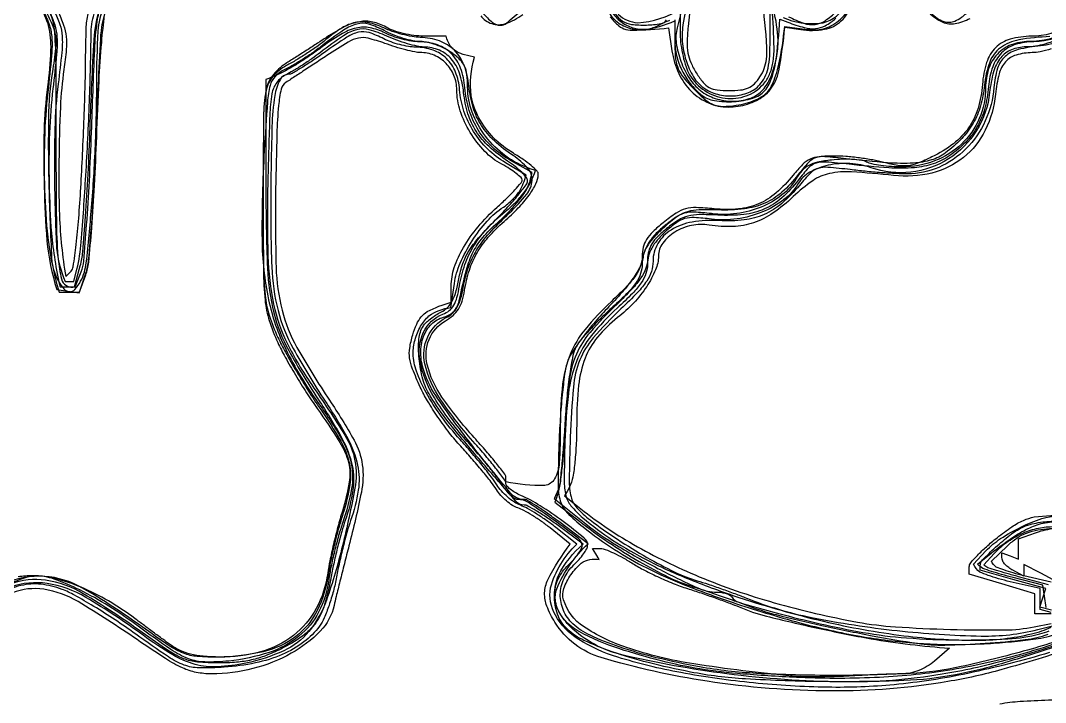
# Model space of a CAD drawing. Extents: x 0 to 564, y 0 to 802.
# Drawn here: x 282 to 470, y 304.7 to 429.9 of the extents above; entities that cross this region are included whole.
import ezdxf

# ---------------------------------------------------------------- set-up
doc = ezdxf.new("R2010")
doc.units = 0

msp = doc.modelspace()

# ---------------------------------------------------------------- linework, layer by layer
at = {"color": 7}
for points in [[(380.914429, 438.680603), (380.914429, 438.680603, 0.008729), (384.395305, 442.521673, 0.012536), (387.331116, 446.051979, 0.008371), (389.63527, 449.071009, 0.160138), (390, 452), (388.187469, 452), (388.187469, 452, 0.120521), (387.072015, 451.727165, 0.008854), (384.281994, 450.212093, 0.011926), (380.992956, 448.244859, 0.008745), (377.437469, 445.913513, 0.003566), (370.546695, 441.14854, 0.023465), (367.230492, 438.579845, 0.049128), (365.518217, 436.80211, 0.16869), (365, 435.309814, 0.11534), (365.443136, 433.414366, 0.053458), (366.80748, 431.267624, 0.053767), (368.522116, 429.535724, 0.172423), (370.029449, 429, 0.174548), (371.106562, 429.387831, 0.008919), (373.96917, 431.843674, 0.013344), (377.302714, 434.971613, 0.009205)], [(456.25, 431.807098), (456.25, 431.807098, 0.145832), (457.847509, 434.290691, 0.220234), (457.465595, 436.791065, 0.084639), (454.557213, 439.88811, 0.01257), (447.573853, 444.903046, 0.008579), (443.429096, 447.621479, 0.011741), (439.601219, 449.915268, 0.008621), (436.354445, 451.685334, 0.121059), (433, 452), (433, 450.517792), (433, 450.517792, 0.179442), (433.69488, 448.643917, 0.002753), (441.391922, 439.791851, 0.003636), (449.047074, 431.211897, 0.123017), (451.303253, 429.700531, 0.09572), (452.330008, 429.540567, 0.091827), (453.358791, 429.770023, 0.059229), (454.574148, 430.46735, 0.017591)], [(423.5, 309.592743), (423.5, 309.592743, -0.015016), (405.49341, 311.832746, -0.042189), (393.162434, 314.825813, -0.065229), (385.272191, 318.663776, -0.175348), (381.597412, 323.592865, -0.161193), (381.651083, 325.643183, -0.062864), (382.954277, 328.200024, -0.063326), (384.825987, 330.319438, -0.182202), (388.118042, 331), (387.5, 332), (386.881958, 333), (388.40625, 333), (388.40625, 333, -0.094443), (389.254189, 332.838395, -0.015911), (390.776657, 332.179443, -0.016912), (392.537099, 331.276067, -0.014312), (394.335236, 330.206604, 0.023059), (396.443094, 329.002363, 0.011979), (399.173325, 327.686913, 0.011886), (402.04738, 326.467506, 0.017716), (404.619965, 325.551514, -0.00488), (407.11105, 324.735956, -0.004106), (409.733879, 323.82476, -0.004143), (412.114655, 322.953376, -0.011434), (413.771912, 322.287567, 0.039957), (418.782962, 320.599071, 0.007522), (428.202179, 318.392715, 0.008521), (437.99523, 316.427889, 0.020689), (452.35968, 314.706146), (449.624084, 312.353058), (449.624084, 312.353058, -0.044273), (448.296389, 311.401451, -0.038665), (446.761692, 310.648548, -0.03961), (445.17519, 310.158451, -0.054607), (443.694244, 309.992889, 0.007305), (442.035512, 309.964965, 0.002234), (439.528938, 309.874916, 0.002235), (436.722838, 309.748987, 0.002443), (434, 309.601257, -0.008038), (431.218304, 309.481538, -0.006531), (428.234375, 309.440136, -0.006607), (425.483289, 309.474253, -0.017031)]]:
    msp.add_lwpolyline(points, format="xyb", close=True, dxfattribs=at)
for points in [[(285.453078, 432.535107, -0.089999), (287.063122, 428.948143, -0.070544), (287.523959, 424.425059, -0.02268), (286.952087, 417.687225, 0.026498), (286.336177, 409.708489, 0.012537), (286.346653, 399.384674, 0.011709), (286.838132, 389.464793, 0.046772), (288.634644, 380.5), (290.700592, 380.19574), (292.76651, 379.891479), (293.975037, 383.19574), (293.975037, 383.19574, 0.063169), (294.503441, 385.510133, 0.004928), (295.064514, 391.837746, 0.006442), (295.5767, 399.622329, 0.004262), (295.97345, 408.574066, -0.003338), (296.406144, 418.762822, -0.009453), (296.889839, 425.862602, -0.009279), (297.423985, 430.907447, -0.108979)], [(390.142853, 430.545532, 0.038521), (391.467338, 429.105192, 0.099058), (392.665619, 428.365894, 0.085231), (394.165505, 428.084775, 0.023652), (400.847534, 428.502289), (401.477875, 424.298981), (401.477875, 424.298981, 0.071994), (402.719821, 420.176124, 0.087361), (405.031067, 416.873524, 0.094708), (408.159907, 414.746473, 0.102406), (411.766357, 414, 0.03717), (413.586774, 414.135516, 0.037798), (415.356594, 414.53904, 0.039544), (416.963138, 415.178435, 0.05222), (418.29541, 416.017731), (418.29541, 416.017731, 0.057526), (419.562393, 417.274707, 0.064819), (420.451038, 418.740589, 0.051368), (421.070294, 420.654808, 0.021487), (422.183807, 428.626648), (425.079102, 428.201691), (425.079102, 428.201691, 0.078644), (429.423829, 428.250518, 0.148325), (432.533012, 429.801449, 0.138864), (434.38554, 432.908646, 0.065509)], [(286.183228, 431.640869, -0.037366), (287.302487, 428.971581, -0.066807), (287.748554, 426.638706, -0.036611), (287.692324, 423.45763, -0.004781), (287.012726, 416.713135, 0.019867), (286.404836, 408.07469, 0.016008), (286.418682, 398.766724, 0.016336), (286.990719, 390.13445, 0.03794), (289.077087, 380), (290.960999, 380), (292.84491, 380), (294.00415, 383.512543), (294.00415, 383.512543, 0.056985), (294.49659, 385.881891, 0.004044), (295.056641, 392.615192, 0.005662), (295.569871, 400.677382, 0.00424), (295.959259, 409.56778, -0.004349), (296.706283, 426.539036, -0.069341), (297.797825, 432.179802, -0.147893)], [(366.392059, 430.75, 0.153636), (368.442112, 429.296927, 0.156984), (370.935375, 429.2962, 0.087164), (374.115916, 430.972377, 0.025557)], [(389.518188, 431.964813, 0.09404), (391.195346, 429.825009, 0.099866), (393.50721, 428.503113, 0.094739), (396.253945, 428.140012, 0.076006), (402, 429.826263), (402, 425.313141), (402, 425.313141, 0.029782), (402.151411, 422.773429, 0.073722), (402.64085, 420.978954, 0.069208), (403.650862, 419.337646, 0.023894), (405.527924, 417.272064, 0.019274), (407.686426, 415.273858, 0.085885), (409.164433, 414.393993, 0.096899), (410.762643, 414.115674, 0.028145), (413.2677, 414.309082, 0.033741), (415.092264, 414.680427, 0.037855), (416.778942, 415.284504, 0.041486), (418.182657, 416.055942, 0.076322), (419.145111, 416.930847), (419.145111, 416.930847, 0.066038), (419.83219, 418.054612, 0.023127), (420.519371, 419.82299, 0.022495), (421.104129, 421.861088, 0.024441), (422.158569, 428.788422), (425.844757, 428.294006), (425.844757, 428.294006, 0.033653), (427.726683, 428.169524, 0.060118), (429.263905, 428.356945, 0.064564), (430.637415, 428.890253, 0.045487), (432.015472, 429.813385, 0.053721), (433.331707, 431.137728, 0.094109)], [(448.606459, 431.31536, 0.085632), (451.132484, 429.57851, 0.154461), (453.384413, 429.295551, 0.076357), (456.135681, 430.25, 0.125861)], [(477.404312, 317.809071, -0.019492), (466.657143, 314.354674, -0.014286), (454.5, 311.335205, -0.04069), (445.220872, 310.088664, -0.01287), (431.238373, 309.71854, -0.013213), (416.996317, 310.084635, -0.031604), (406.5, 311.300385, -0.015076), (398.605693, 312.971858, -0.022247), (391.806347, 314.95126, -0.024933), (386.448693, 317.076468, -0.081858), (383.297699, 319.190063, -0.102605), (381.571046, 321.649429, -0.106989), (380.998737, 324.555389, -0.104921), (381.67741, 327.48306, -0.095222), (383.5, 330, 0.023983), (384.456967, 330.989571, 0.027797), (385.265625, 332.020588, 0.02854), (385.841895, 332.955324, 0.124488), (386, 333.580505, 0.224075), (385.366919, 334.922228, 0.011685), (381.518452, 337.944283, 0.0192), (377.325517, 340.837043, 0.037643), (373.75, 342.745453, -0.02794), (372.697092, 343.281453, -0.036757), (371.807808, 343.890133, -0.040148), (371.176777, 344.482678, -0.186257), (371, 344.940765, 0.159273), (370.798127, 345.558423, 0.006324), (369.354168, 347.479977, 0.010615), (367.543944, 349.726287, 0.007251), (365.397156, 352.203613, -0.032419), (359.023925, 360.352672, -0.09367), (356.165707, 366.891106, -0.165508), (356.675116, 371.832486, -0.171023), (360.090179, 375.357635, 0.075987), (361.223144, 376.156535, 0.073642), (362.079914, 377.265205, 0.058274), (362.717943, 378.797757, 0.027258), (363.195251, 380.896942, -0.041506), (364.146206, 384.589612, -0.054939), (365.638985, 387.721523, -0.045969), (367.994579, 390.843274, -0.01969), (371.664032, 394.569885, 0.035066), (374.828372, 397.987492, 0.154645), (375.808746, 400.515301, 0.200882), (375.035596, 402.747938, 0.064753), (372.3284, 405.082458, -0.040865), (368.900673, 407.764614, -0.065015), (366.518604, 410.619869, -0.06799), (365.018683, 413.893178, -0.049568), (364.242859, 417.824341, 0.066197), (363.361584, 421.622439, 0.106676), (361.568741, 424.402695, 0.111884), (358.859283, 426.111454, 0.078142), (355.294769, 426.774292, -0.037313), (353.816778, 426.926277, -0.019465), (352.007042, 427.323353, -0.019247), (350.172212, 427.877698, -0.027799), (348.603546, 428.517883, 0.057108), (345.805742, 429.473002, 0.104409), (343.404736, 429.48938, 0.090151), (340.968812, 428.513449, 0.034672), (338.012909, 426.357391, -0.019677), (336.568841, 425.236283, -0.009772), (334.657074, 423.924828, -0.009682), (332.61984, 422.64089, -0.014013), (330.768311, 421.593109, 0.094698), (328.262954, 419.584627, 0.131774), (327.033539, 417.001156, 0.042811), (326.576143, 412.278742, 0.002746), (326.5, 398.416626, 0.002077), (326.556312, 384.861281, 0.023169), (326.851276, 379.468079, 0.051703), (327.610751, 375.802124, 0.032667), (329.203552, 371.730621, 0.016724), (330.59318, 369.006148, 0.007505), (332.590721, 365.518295, 0.00742), (334.813842, 361.891996, 0.010015), (336.937866, 358.68396, -0.020069), (340.730066, 352.69843, -0.077812), (342.31049, 348.615139, -0.09421), (342.413805, 344.659702, -0.037581), (341.135834, 339.365967, 0.010831), (340.327898, 336.662017, 0.007739), (339.536682, 333.604424, 0.007818), (338.872974, 330.66545, 0.016553), (338.470276, 328.365967, -0.078849), (336.403492, 321.628385, -0.117257), (332.500412, 316.884472, -0.105087), (326.528571, 314.076842, -0.0545), (318.31076, 313.07608, -0.022714), (314.401718, 313.205621, -0.075008), (311.898014, 313.787315, -0.053936), (309.269576, 315.175102, -0.007868), (304.31076, 318.635681, 0.024204), (293.399866, 325.731728, 0.116381), (286.360783, 327.882317, 0.120057), (279.215167, 326.62499, 0.026487)], [(474.328728, 428.929703, -0.134907), (467.381958, 426.977753, 0.066417), (463.526765, 426.440886, 0.127224), (460.840076, 424.887943, 0.122485), (459.179983, 422.179392, 0.059106), (458.41452, 418.156433, -0.055774), (457.608618, 413.76236, -0.078814), (455.88044, 410.185917, -0.077182), (453.098458, 407.267622, -0.051147), (449.152557, 404.831818, -0.019146), (446.516046, 403.677896, -0.065528), (444.703911, 403.227909, -0.069831), (442.898567, 403.276502, -0.023754), (440.328369, 403.834656, 0.021292), (438.317988, 404.281604, 0.01218), (435.860085, 404.657673, 0.012152), (433.365205, 404.91597, 0.01972), (431.235657, 404.999969, 0.023471), (428.49818, 404.871375, 0.085427), (426.82428, 404.418339, 0.089058), (425.434952, 403.442339, 0.02683), (423.712311, 401.506165, -0.046071), (420.557946, 398.223953, -0.07782), (417.327774, 396.208435, -0.078608), (413.659769, 395.288875, -0.047933), (409.184235, 395.320435, 0.017641), (405.919987, 395.541321, 0.074918), (403.981781, 395.312981, 0.080486), (402.266025, 394.531385, 0.022222), (399.868347, 392.773956, 0.023392), (397.973643, 391.099672, 0.059835), (396.822952, 389.67897, 0.076908), (396.209225, 388.258107, 0.063641), (396, 386.620972, -0.081586), (395.708084, 384.843861, -0.06804), (394.855091, 383.128639, -0.043573), (393.222487, 381.128023, -0.01244), (390.35553, 378.323578, 0.033902), (385.544192, 373.195282, 0.074267), (382.794426, 368.581661, 0.070003), (381.421485, 363.192264, 0.027423), (381, 355.513245, -0.013434), (380.815677, 348.654151, -0.118868), (379.955048, 345.773895, -0.236603), (378.134625, 344.583418, -0.06895), (371, 345.261688), (371, 346.110901), (371, 346.110901, 0.165314), (370.81541, 346.653945, 0.004836), (369.299709, 348.586872, 0.009224), (367.429838, 350.838119, 0.006171), (365.211792, 353.347198, -0.031874), (359.288258, 360.785332, -0.092196), (356.585091, 366.759243, -0.159799), (356.934909, 371.361516, -0.16574), (359.942413, 374.781738, 0.050298), (361.330361, 375.775827, 0.071638), (362.312538, 376.928467, 0.065753), (362.984183, 378.387671, 0.035387), (363.43512, 380.31958, -0.037911), (364.331952, 384.076219, -0.052519), (365.727451, 387.242947, -0.050937), (367.788984, 390.119657, -0.032981), (370.698914, 393.005676, 0.021985), (373.297624, 395.472123, 0.03517), (375.261349, 397.816685, 0.042239), (376.533836, 399.927571, 0.107255), (376.964569, 401.654968, 0.204969), (376.730676, 402.251446, 0.023008), (375.638016, 403.262756, 0.024934), (374.15875, 404.389373, 0.017736), (372.398926, 405.506378, -0.067245), (368.768755, 408.349316, -0.06987), (366.077637, 412.02002, -0.07472), (364.634126, 416.050142, -0.09836), (365.273163, 423.115814), (363.20575, 423.656433), (363.20575, 423.656433, -0.05104), (362.375012, 423.967025, -0.045234), (361.587673, 424.449944, -0.047832), (360.956001, 425.022305, -0.093429), (360.062775, 427), (355.935669, 427), (355.935669, 427, -0.033588), (354.15219, 427.119942, -0.024747), (352.205189, 427.481857, -0.025201), (350.390633, 428.010841, -0.049921), (349.031647, 428.640381, 0.079086), (346.622197, 429.590812, 0.097093), (344.208572, 429.649467, 0.074882), (341.489768, 428.7522, 0.029908), (338.092773, 426.770721, -0.002447), (336.495055, 425.717178, -0.001258), (334.484177, 424.412472, -0.001251), (332.407956, 423.08013, -0.00189), (330.592773, 421.931335, 0.091071), (328.187723, 419.725939, 0.120104), (327.011597, 417.004814, 0.039662), (326.573413, 412.128803, 0.002585), (326.5, 397.931335, 0.001995), (326.555476, 384.024505, 0.022652), (326.84819, 378.53516, 0.051434), (327.603542, 374.834483, 0.033551), (329.186096, 370.768768, 0.016681), (330.536403, 368.121238, 0.008342), (332.40995, 364.861717, 0.008272), (334.46335, 361.549111, 0.012085), (336.388977, 358.707794, -0.01456), (340.570322, 352.471856, -0.080116), (342.147949, 348.75761, -0.102855), (342.279881, 345.17216, -0.03168), (341.031952, 339.879303, 0.008855), (340.198899, 336.951148, 0.006915), (339.394844, 333.743866, 0.006999), (338.729074, 330.735642, 0.0169), (338.343628, 328.490356, -0.089389), (336.234146, 322.005994, -0.104608), (332.066486, 317.070827, -0.098406), (326.032381, 314.044507, -0.070838), (318.538116, 313.085632, -0.018351), (315.492562, 313.240716, -0.039082), (313.168205, 313.629421, -0.047857), (311.253556, 314.305548, -0.047252), (309.493622, 315.335632), (309.493622, 315.335632, -0.00204), (308.092216, 316.353246, -0.001048), (306.344112, 317.639172, -0.001042), (304.550162, 318.970414, -0.001573), (302.993622, 320.138153, 0.028999), (298.134271, 323.383273, 0.033344), (293.147724, 325.879669, 0.03649), (288.397975, 327.477635, 0.06298), (284.267365, 328, 0.037471), (281.542047, 327.795473, 0.045301)], [(470.788727, 426.916656, 0.034318), (465.103886, 426.317527, 0.116864), (461.706657, 424.855961, 0.145467), (459.744663, 422.23685, 0.064647), (458.773041, 417.989868, -0.045294), (458.061389, 414.214562, -0.061441), (456.713047, 411.021595, -0.060294), (454.60634, 408.208182, -0.041596), (451.622589, 405.567535, -0.088987), (449.056832, 404.28411, -0.057067), (445.767242, 403.711636, -0.034549), (441.028532, 403.762728, -0.009016), (433.449371, 404.506989, 0.010639), (429.505622, 404.881362, 0.098285), (427.811188, 404.672623, 0.128127), (426.51635, 403.836484, 0.022741), (424.647675, 401.604706, -0.048306), (421.648501, 398.373289, -0.07779), (418.494259, 396.347725, -0.073777), (414.750033, 395.318339, -0.03929), (409.938934, 395.113892, 0.016434), (406.4734, 395.125, 0.062911), (404.345001, 394.79174, 0.072746), (402.526239, 393.965947, 0.026861), (400.237244, 392.313934, 0.029185), (398.599032, 390.826413, 0.04306), (397.36462, 389.328171, 0.049923), (396.547559, 387.844277, 0.072169), (396.164001, 386.399353, -0.092331), (395.652257, 384.742145, -0.032047), (394.344395, 382.598026, -0.025661), (392.337921, 380.029231, -0.013014), (389.569489, 377, 0.016148), (387.075468, 374.23648, 0.017199), (384.819092, 371.373734, 0.017371), (383.049092, 368.777423, 0.066162), (382.230713, 367, 0.042074), (381.787012, 364.970716, 0.007896), (381.348953, 361.190651, 0.008398), (380.98006, 356.744822, 0.007599), (380.74588, 352.138367, 0.006801), (380.582258, 344.700411, 0.07301), (380.994144, 341.720879, 0.123137), (382.224773, 339.611691, 0.032184), (385.159607, 336.968079, 0.023544), (390.943015, 332.823391, 0.026722), (396.857441, 329.426769, 0.023363), (403.737646, 326.344727, 0.012301), (412.538116, 323.133942, 0.015274), (424.918167, 319.376245, 0.022733), (435.969585, 316.920166, 0.02507), (446.303212, 315.641637, 0.026675), (456.5, 315.441406, 0.009274), (460.98632, 315.676036, 0.009858), (465.370308, 316.073936, 0.009513), (469.125004, 316.561966, 0.044095), (471.25, 317.073914)], [(471, 326.800507), (465.996918, 328.000732), (465.996918, 328.000732, -0.011165), (464.046833, 328.514857, -0.015534), (462.327961, 329.06768, -0.011934), (460.944043, 329.598259, -0.158102), (460.071106, 330.693939), (463.013428, 333.512878), (463.013428, 333.512878, -0.0403), (464.745893, 334.923687, -0.05844), (466.488304, 335.844395, -0.050125), (468.589993, 336.424252, -0.021578), (477, 337.24765)], [(472.193634, 326.848511), (469.096832, 328.449921), (466, 330.051361), (466, 328.990509), (466, 327.929626), (464, 329), (464, 329, -0.038476), (463.234695, 329.488722, -0.043646), (462.587498, 330.070793, -0.048568), (462.139077, 330.655752, -0.140149), (462, 332.213989), (463.5, 331.638367), (465, 331.062775), (465, 332.933563), (465, 334.804352), (468.149231, 335.902161), (468.149231, 335.902161, -0.023316), (469.565014, 336.322826, -0.015538), (471.219997, 336.677513, -0.015658)], [(466.951726, 302.237311, -0.000704), (484.5, 303.430389, 0.017068)]]:
    msp.add_lwpolyline(points, format="xyb", dxfattribs=at)
at = {"color": 254}
for points in [[(286.265137, 432.254181, -0.018923), (287.806158, 429.148448, -0.072576), (288.3965, 427.078747, -0.061058), (288.422045, 424.754179, -0.010868), (287.845642, 420.436432, 0.034896), (287.136449, 412.0815, 0.010277), (287.208992, 399.216091, 0.006369), (287.713465, 386.264412, 0.112129), (288.8461, 382.25, 0.048543), (289.950782, 380.618998, 0.210009), (290.972614, 380.107052, 0.229222), (291.977323, 380.532081, 0.057196), (293.020966, 382.039185), (293.020966, 382.039185, 0.096279), (294.067602, 385.42943, 0.006495), (295.027004, 395.553635, 0.0098), (295.736758, 407.006601, 0.010229), (295.983734, 418.315735, -0.013254), (296.251564, 427.919254, -0.094966), (297.366615, 432.402832, -0.12153)], [(390.394836, 431.520172, 0.083994), (392.105996, 429.674636, 0.089332), (394.2948, 428.542412, 0.093793), (396.649314, 428.277246, 0.104504), (398.841125, 428.914978, -0.010658), (399.658834, 429.33044, -0.013126), (400.439156, 429.681278, -0.011555), (401.104108, 429.941615, -0.087739)], [(479.99234, 318.443726, -0.022164), (466.014116, 313.745728, -0.028908), (452.854233, 310.773712, -0.029113), (439.515103, 309.353042, -0.023004), (425, 309.325531, -0.008714), (414.479053, 309.973697, -0.01982), (406.573139, 310.915695, -0.022931), (399.507117, 312.378106, -0.016442), (391.760803, 314.629242, -0.044333), (384.450272, 317.75727, -0.144231), (380.74057, 321.422745, -0.207447), (380.335948, 325.632747, -0.102168), (386.090393, 333.866974), (380.704315, 337.933472), (380.704315, 337.933472, 0.007775), (378.572805, 339.491365, 0.011015), (376.625275, 340.805462, 0.007323), (374.96905, 341.836702, 0.136401), (374.381592, 342, -0.222911), (371.85997, 343.182976, -0.007836), (364.92627, 351.795528, -0.013414), (358.554791, 360.437095, -0.072559), (355.954529, 365.637756, -0.075928), (355.409793, 368.865133, -0.092614), (355.924328, 371.879673, -0.106973), (357.392782, 374.186411, -0.137064), (359.570038, 375.428223, 0.070417), (360.644155, 375.865358, 0.079685), (361.504459, 376.569828, 0.075544), (362.134147, 377.541877, 0.055504), (362.530243, 378.765228, -0.014629), (363.788013, 384.101468, -0.049842), (365.045429, 387.438675, -0.062959), (366.768375, 390.036083, -0.034404), (369.461456, 392.757172, 0.019066), (371.249294, 394.456125, 0.017262), (372.965099, 396.341908, 0.017578), (374.383201, 398.137148, 0.051518), (376.476471, 402.341187), (375.488251, 402.674561), (375.488251, 402.674561, -0.076728), (370.997861, 405.003831, -0.071605), (367.29678, 408.626087, -0.073604), (364.848609, 413.041591, -0.089844), (364.003723, 417.681915, 0.027665), (363.875662, 419.958055, 0.081173), (363.452873, 421.465099, 0.090043), (362.601416, 422.670204, 0.039348), (361.095642, 423.931915, 0.039488), (359.774111, 424.723789, 0.029124), (358.204163, 425.392502, 0.029697), (356.635738, 425.85212, 0.056482), (355.330811, 426, -0.05155), (353.968844, 426.140793, -0.02242), (352.2043, 426.592957, -0.021903), (350.355831, 427.245753, -0.02719), (348.704163, 428.018585, 0.051163), (345.868939, 429.18324, 0.135734), (343.697777, 429.221695, 0.087806), (341.258389, 428.110985, 0.01397), (337, 425.003693, -0.013594), (335.440781, 423.864149, -0.009858), (333.646877, 422.677979, -0.009971), (331.897747, 421.618607, -0.021375), (330.5, 420.887573, 0.088368), (328.71004, 419.622055, 0.133242), (327.775951, 417.968391, 0.044753), (327.284628, 414.920179, 0.002922), (326.707611, 405.989197, 0.01665), (326.293978, 389.693872, 0.050134), (327.492298, 378.6521, 0.063286), (330.656463, 369.553786, 0.040495), (336.437195, 359.954559, -0.021883), (340.824835, 353.246281, -0.081853), (342.650349, 348.569206, -0.097134), (342.719667, 343.986258, -0.038226), (341.120453, 337.850128, 0.01412), (340.348616, 335.382359, 0.008989), (339.583965, 332.471828, 0.009028), (338.936267, 329.587323, 0.016537), (338.529205, 327.212433, -0.08465), (336.680194, 321.351011, -0.104349), (333.073162, 316.91251, -0.091837), (327.581596, 313.931875, -0.052541), (320.179993, 312.361023, -0.031561), (315.822629, 312.182095, -0.0867), (312.814255, 312.776367, -0.058642), (309.561412, 314.491168, -0.008946), (303.585236, 318.759308, 0.02026), (298.174897, 322.441385, 0.025217), (292.856495, 325.392754, 0.027333), (288.144522, 327.393548, 0.086039), (284.774475, 327.990234, 0.082373), (283.224907, 327.738908, 0.013052), (280.322468, 326.675259, 0.014172)], [(402, 430), (402, 426.222504), (402, 426.222504, 0.059063), (402.328676, 423.449806, 0.053967), (403.298889, 420.739922, 0.053557), (404.835776, 418.281171, 0.05627), (406.837433, 416.25, 0.130765), (409.262559, 415.166311, 0.056472), (412.824749, 414.997482, 0.056563), (416.31624, 415.62731, 0.136782), (418.514038, 417.015503), (418.514038, 417.015503, 0.07625), (419.304199, 418.212779, 0.03444), (419.972458, 419.975899, 0.030267), (420.48514, 422.137029, 0.022423), (421.257233, 430.115265), (422.721497, 429.553375), (422.721497, 429.553375, 0.026256), (425.730679, 428.576473, 0.085827), (427.807594, 428.388683, 0.105618), (429.582186, 428.921179, 0.052144), (431.52594, 430.268646, 0.039023)], [(474.130882, 427.862565, -0.126951), (466.91333, 426, 0.091925), (463.692422, 425.40279, 0.112916), (461.159924, 423.701454, 0.108692), (459.554377, 421.009796, 0.080268), (458.996277, 417.575684, -0.1003), (457.843776, 411.914968, -0.102703), (454.582634, 407.20369, -0.100081), (449.635258, 404.094071, -0.090461), (443.684265, 403.003723, -0.01692), (441.716625, 403.068805, -0.017677), (439.786602, 403.266842, -0.017639), (438.137059, 403.554883, -0.070931), (437.178162, 403.904663, 0.08683), (436.220182, 404.220175, 0.022022), (434.584431, 404.385784, 0.021787), (432.670618, 404.411231, 0.020496), (430.722168, 404.272156, 0.02269), (428.173886, 403.867155, 0.071084), (426.545635, 403.282162, 0.088603), (425.348157, 402.345887, 0.049265), (424.250122, 400.846252, -0.092981), (421.641842, 397.866355, -0.068904), (417.85376, 395.653046, -0.064846), (413.362987, 394.450311, -0.064206), (408.698364, 394.431946, 0.017824), (405.486257, 394.717463, 0.088589), (403.695175, 394.494759, 0.09111), (402.115879, 393.668257, 0.01943), (399.741089, 391.656952, 0.023959), (397.972616, 389.873991, 0.052199), (396.840405, 388.318214, 0.06552), (396.213759, 386.810694, 0.065869), (396, 385.195129, -0.079031), (395.721687, 383.44535, -0.070864), (394.910419, 381.795326, -0.046278), (393.356092, 379.915676, -0.013552), (390.637024, 377.329987, 0.011584), (388.482651, 375.297393, 0.01189), (386.443886, 373.184433, 0.011701), (384.764256, 371.270727, 0.048141), (383.893524, 370, 0.07695), (383.3041, 368.389919, 0.01228), (382.725632, 365.075207, 0.012964), (382.225666, 361.007282, 0.009671), (381.877808, 356.5, -0.004193), (381.589414, 352.141243, -0.005408), (381.247719, 348.143757, -0.00417), (380.897818, 344.805273, -0.046741), (380.00705, 341.5), (384.498596, 338), (384.498596, 338, 0.017787), (389.780324, 334.178212, 0.016404), (395.462288, 330.63168, 0.01704), (400.834, 327.758723, 0.039873), (405.066284, 326.081329, -0.006149), (407.188267, 325.401755, -0.00276), (409.960098, 324.459293, -0.002732), (412.878677, 323.431034, -0.003715), (415.5, 322.46933, 0.028114), (420.583763, 320.880891, 0.007199), (428.972828, 318.8969, 0.007604), (438.177882, 317.005773, 0.010487), (446.5, 315.607666, 0.040749), (451.495351, 315.287408, 0.012995), (458.943657, 315.611008, 0.012226), (466.266765, 316.30037, 0.055198), (470.443726, 317.272186)], [(470.5, 326.335144), (465, 327.825195), (465, 327.825195, -0.00355), (462.862746, 328.420531, -0.005228), (460.995029, 328.976299, -0.002564), (459.419542, 329.471963, -0.094392), (458.678925, 329.987732), (460.587097, 332.096252), (460.587097, 332.096252, -0.051353), (462.837206, 334.120528, -0.049036), (465.48637, 335.679859, -0.049878), (468.341237, 336.67158, -0.05757), (471.200348, 337.01532, 0.022967)]]:
    msp.add_lwpolyline(points, format="xyb", dxfattribs=at)
at = {"color": 9}
for points in [[(287.190491, 431.625031, -0.038133), (288.266665, 429.04866, -0.066942), (288.692528, 426.782616, -0.037381), (288.622925, 423.709516, -0.005148), (287.934906, 417.344025, 0.021014), (287.320716, 409.271988, 0.013382), (287.253265, 399.850815, 0.013347), (287.670506, 390.844424, 0.032319), (289.25, 381), (290.64975, 381), (292.0495, 381), (293.131653, 383.75), (293.131653, 383.75), (293.131653, 383.75, 0.07196), (293.592036, 385.705613, 0.003458), (294.133415, 392.406437, 0.005592), (294.63386, 400.400686, 0.003994), (295.022339, 409.357025, -0.001549), (295.605125, 424.503713, -0.023767), (296.070343, 429.712341, -0.072922), (296.921667, 432.648658, -0.084249)], [(391.073928, 431.094772, 0.099351), (392.399719, 429.76532, 0.119556), (394.064392, 429.156241, 0.035449), (396.792725, 429.04184, 0.032309), (399.433757, 429.289651, 0.218133), (400.5, 430, -0.061935)], [(403.038116, 431), (402.423981, 428.553101), (402.423981, 428.553101, 0.095884), (402.268785, 425.720019, 0.05481), (403.105896, 422.385605, 0.054147), (404.67231, 419.252933, 0.083296), (406.707245, 417.015625, 0.088513), (409.419129, 415.569311, 0.076908), (412.602482, 415.056007, 0.08081), (415.643001, 415.530826, 0.117845), (417.944214, 416.944214), (417.944214, 416.944214, 0.092156), (419.390257, 419.050623, 0.045464), (420.436802, 422.1367, 0.044319), (420.939908, 425.522767, 0.062031), (420.255157, 431.116058)], [(421.877563, 430.40564, 0.129009), (428.540365, 429.356892, 0.248777), (432.911453, 432.27177, 0.170339)], [(475.120949, 316.314671, -0.017678), (462.543706, 312.440471, -0.02439), (451, 309.923401, -0.044731), (432.763329, 308.52528, -0.028534), (411.530907, 310.012684, -0.026115), (392.309221, 313.494774, -0.13393), (382.872864, 318.621796, -0.081), (380.774485, 321.409963, -0.113169), (379.980831, 324.415909, -0.118471), (380.588254, 327.365647, -0.0947), (382.5, 330, 0.022616), (383.457025, 330.984235, 0.026756), (384.265625, 331.999313, 0.02715), (384.844699, 332.913034, 0.128343), (385, 333.508087, 0.232238), (384.353074, 334.825778, 0.008559), (379.775658, 338.240326, 0.010902), (375.151423, 341.417435, 0.146071), (373.19986, 342, -0.155096), (372.642107, 342.177275, -0.036305), (371.875107, 342.807808, -0.034036), (371.059476, 343.69729, -0.027757), (370.310211, 344.75, 0.023132), (369.322395, 346.165389, 0.00629), (367.631458, 348.307819, 0.006349), (365.649417, 350.692579, 0.006561), (363.628693, 353, -0.044211), (357.906762, 360.621179, -0.094362), (355.27137, 367.467007, -0.154183), (355.937269, 372.696733, -0.196177), (359.462402, 375.985718, 0.080072), (360.61448, 376.650131, 0.089819), (361.44677, 377.620953, 0.066741), (362.047872, 379.057575, 0.02529), (362.507324, 381.187836, -0.044808), (363.511869, 385.098753, -0.052424), (365.163158, 388.554771, -0.050099), (367.567401, 391.713466, -0.035799), (370.824463, 394.738708, 0.022677), (372.361, 396.092583, 0.023732), (373.744308, 397.560566, 0.024256), (374.810953, 398.935625, 0.089105), (375.807587, 401.980164), (371.85437, 404.201996), (371.85437, 404.201996, -0.05954), (368.532312, 406.629124, -0.065122), (365.989014, 409.705505, -0.064281), (364.298373, 413.368884, -0.055729), (363.487762, 417.524475, 0.066929), (362.702431, 421.121249, 0.107287), (361.033901, 423.768543, 0.114064), (358.502684, 425.38209, 0.082757), (355.200348, 425.966736, -0.037513), (353.715045, 426.093387, -0.022167), (351.971657, 426.45475, -0.022102), (350.253448, 426.972927, -0.035053), (348.842621, 427.58139, 0.071574), (346.102587, 428.533242, 0.106708), (343.574986, 428.479721, 0.077924), (340.747805, 427.319851, 0.024184), (336.927032, 424.743835, -0.010811), (335.030427, 423.389983, -0.009474), (332.99263, 422.056694, -0.009566), (331.106332, 420.922658, -0.027914), (327, 419.042877), (327, 399.49646), (327, 399.49646, 0.009796), (327.295198, 384.43048, 0.051579), (328.466469, 376.25219, 0.064673), (331.183263, 369.339761, 0.020694), (336.918182, 359.880737, -0.021615), (341.01622, 353.093335, -0.07275), (342.813347, 348.241314, -0.090916), (342.941561, 343.686747, -0.046532), (341.54364, 338.123657, 0.016335), (340.90644, 336.110396, 0.007155), (340.188034, 333.404942, 0.007072), (339.506625, 330.509037, 0.009393), (338.973969, 327.856415, -0.027777), (337.740591, 322.703281, -0.079448), (336.146179, 319.394386, -0.08722), (333.69337, 316.922819, -0.038245), (329.71991, 314.547729, -0.024915), (326.940315, 313.331413, -0.035504), (324.360306, 312.556767, -0.034212), (321.62485, 312.136877, -0.020981), (318.36441, 312, -0.022696), (314.444389, 312.178031, -0.072283), (311.901527, 312.787079, -0.052657), (309.234154, 314.191432, -0.00813), (304.312592, 317.602661, 0.020483), (293.505376, 324.704721, 0.098725), (286.612698, 327.171013, 0.128344), (280.232246, 326.476092, 0.044894)], [(475.004288, 428.107217, -0.142563), (467.863831, 425.977753, 0.074792), (464.445838, 425.440486, 0.11912), (461.923664, 423.920582, 0.113768), (460.29963, 421.35746, 0.064315), (459.529999, 417.742279, -0.045198), (458.840195, 413.763023, -0.062635), (457.474781, 410.41357, -0.064147), (455.35253, 407.565027, -0.050453), (452.409973, 405.078766, -0.069199), (449.402089, 403.578918, -0.059707), (445.94305, 402.859322, -0.038882), (441.237067, 402.821146, -0.011101), (433.960236, 403.49115, 0.009692), (429.691489, 403.896352, 0.093962), (427.892723, 403.693829, 0.13067), (426.542499, 402.848511, 0.024996), (424.658539, 400.618988, -0.04808), (421.609038, 397.330354, -0.078946), (418.419067, 395.288116, -0.075966), (414.663966, 394.288158, -0.04141), (409.88501, 394.164642, 0.015991), (406.483696, 394.249541, 0.062348), (404.401669, 393.974041, 0.074799), (402.648028, 393.221399, 0.029675), (400.500427, 391.707367, 0.028167), (398.867498, 390.24687, 0.057508), (397.801373, 388.900833, 0.070391), (397.204238, 387.543438, 0.068578), (397, 386.06134, -0.090963), (396.6958, 384.403073, -0.058767), (395.791428, 382.667007, -0.039197), (394.137401, 380.604827, -0.013077), (391.4133, 377.853973, 0.022838), (386.446116, 372.638259, 0.076858), (383.942432, 368.661751, 0.071242), (382.658759, 363.955004, 0.017817), (381.953857, 356, -0.006048), (381.684768, 351.856323, -0.00801), (381.333866, 348.092579, -0.005979), (380.95348, 344.962694, -0.075625), (379.844177, 342.15155), (385.672089, 337.524078), (385.672089, 337.524078, 0.031636), (391.327246, 333.589818, 0.016297), (398.848198, 329.363247, 0.012666), (406.196476, 325.776697, 0.107596), (409.764008, 325, -0.03847), (410.614948, 324.934431, -0.041909), (411.420971, 324.739254, -0.045998), (412.07244, 324.453564, -0.128715), (412.430542, 324.112366, 0.18568), (413.719037, 323.132791, 0.004805), (420.82526, 321.141277, 0.010523), (428.679721, 319.197627, 0.010975), (436.5, 317.615723, 0.026319), (444.512324, 316.608822, 0.015899), (454.074314, 316.220474, 0.015313), (463.097987, 316.417481, 0.051519), (468.92569, 317.330475), (468.92569, 317.330475, 0.023549), (470.651662, 317.874701, 0.03016)], [(470.112396, 322.203888), (469.806183, 324.243225), (469.5, 326.282562), (464.053558, 327.671051), (464.053558, 327.671051, -0.006427), (461.927884, 328.242156, -0.009046), (460.04879, 328.809902, -0.005855), (458.496089, 329.330004, -0.113083), (457.529877, 330.13678), (460.014954, 332.130768), (460.014954, 332.130768, -0.017991), (463.721192, 334.891515, -0.039323), (466.782238, 336.667149, -0.050409), (469.532445, 337.659538, -0.061218), (476, 338)]]:
    msp.add_lwpolyline(points, format="xyb", dxfattribs=at)
at = {"color": 8}
for points in [[(404.222595, 433), (403.554291, 429.437714), (403.554291, 429.437714, 0.066014), (403.373023, 426.059402, 0.056512), (404.050388, 422.558788, 0.059647), (405.42189, 419.513781, 0.104741), (407.299042, 417.503113, 0.090063), (409.840658, 416.333242, 0.077753), (412.768932, 416.049664, 0.081029), (415.531139, 416.668384, 0.113944), (417.595001, 418.107697), (417.595001, 418.107697, 0.070817), (418.514277, 419.470238, 0.058518), (419.091076, 421.125923, 0.041034), (419.397529, 423.360333, 0.014321), (419.461578, 433)], [(288.159332, 431.668274, -0.037028), (289.22202, 429.153171, -0.067422), (289.644894, 426.967415, -0.039532), (289.579358, 424.062571, -0.005908), (288.917694, 418.252563, 0.025148), (288.296826, 409.982051, 0.010709), (288.260979, 398.875011, 0.007804), (288.625127, 388.104879, 0.079417), (290.213989, 382), (290.998566, 382), (291.783173, 382), (292.342896, 384.25), (292.342896, 384.25), (292.342896, 384.25, 0.041917), (293.146255, 389.227347, 0.004061), (293.978878, 401.431816, 0.005533), (294.64303, 414.994537, 0.006722), (294.953735, 427.71521, -0.0922), (295.712069, 431.557567, -0.077551)], [(470.69051, 313.903976, -0.020135), (455.74387, 310.090799, -0.028772), (442.217438, 308.018829, -0.02801), (430.012108, 307.549133, -0.020423), (416.456673, 308.341423, -0.020511), (403.104627, 310.226263, -0.029589), (391.523773, 313.065369, -0.063302), (384.372747, 316.310501, -0.126954), (380.103119, 320.750885, -0.16973), (379.202146, 325.78829, -0.135887), (384.02182, 333.814667), (380.154846, 336.87735), (380.154846, 336.87735, 0.014735), (378.484272, 338.122165, 0.012763), (376.662506, 339.329823, 0.012943), (374.955582, 340.339096, 0.036212), (373.696228, 340.925385, -0.056724), (372.575635, 341.504011, -0.031173), (371.347378, 342.4422, -0.030658), (370.204995, 343.563133, -0.042584), (369.339447, 344.705353, 0.022888), (368.33931, 346.139043, 0.006338), (366.640045, 348.294697, 0.006387), (364.651565, 350.6893, 0.006649), (362.628693, 353, -0.025223), (359.13396, 357.304521, -0.032543), (356.40205, 361.600235, -0.036688), (354.605555, 365.537779, -0.086396), (354.021973, 368.702942, -0.069172), (354.356479, 371.298879, -0.065165), (355.38773, 373.76255, -0.071236), (356.894438, 375.669038, -0.129177), (360.906433, 377.193329), (361.568024, 381.605133), (361.568024, 381.605133, -0.064968), (362.645645, 385.372471, -0.040592), (364.806545, 389.428665, -0.040575), (367.596444, 393.085368, -0.064568), (370.578857, 395.643616, 0.036202), (371.637557, 396.452497, 0.029118), (372.653404, 397.463512, 0.02999), (373.484615, 398.513543, 0.06383), (374.730743, 401.5), (370.939056, 403.762726), (370.939056, 403.762726, -0.060227), (367.695787, 406.271269, -0.057952), (365.09568, 409.510609, -0.058423), (363.325349, 413.233525, -0.063263), (362.524902, 417.166016, 0.075846), (361.779131, 420.411848, 0.105695), (360.13139, 422.884254, 0.108352), (357.652091, 424.426488, 0.082977), (354.5, 424.983917, -0.038781), (353.143777, 425.102197, -0.022367), (351.53986, 425.442791, -0.022253), (349.950794, 425.931681, -0.034455), (348.635681, 426.506165, 0.041807), (345.936958, 427.638161, 0.135744), (344.015648, 427.722294, 0.087537), (341.859884, 426.809056, 0.011527), (337.739655, 424, -0.007516), (335.530284, 422.467608, -0.010621), (333.514233, 421.174995, -0.007046), (331.801602, 420.160452, -0.130918), (331.19931, 420, 0.282285), (329.592093, 419.014047, 0.078877), (328.644131, 416.083588, 0.031702), (328.121285, 410.41959, 0.004707), (327.900391, 398.946869, 0.011257), (328.081282, 384.676938, 0.054003), (329.239574, 376.63744, 0.063994), (332.009799, 369.677585, 0.01976), (337.882263, 360.015747, -0.021539), (342.00558, 353.177013, -0.072555), (343.814705, 348.291527, -0.09084), (343.945794, 343.71089, -0.046687), (342.54364, 338.123657, 0.016463), (341.905615, 336.105995, 0.007137), (341.184326, 333.384464, 0.007052), (340.498858, 330.466066, 0.009302), (339.961334, 327.786713, -0.020382), (339.383246, 325.203297, -0.018221), (338.578079, 322.575649, -0.018596), (337.680655, 320.268471, -0.052707), (336.833466, 318.766144, -0.07921), (333.967693, 315.851032, -0.057015), (330.005238, 313.572079, -0.049886), (325.087174, 312.005681, -0.035871), (319.373474, 311.218323, -0.020621), (314.741714, 311.107193, -0.085336), (312.001141, 311.627178, -0.059565), (309.140713, 313.104573, -0.006749), (303.153961, 317.282074, 0.009649), (299.346346, 319.906278, 0.009535), (295.425274, 322.392391, 0.009439), (291.911958, 324.437365, 0.035875), (289.612396, 325.510223, 0.065273), (285.742482, 326.434524, 0.083445), (282.089851, 326.206245, 0.059532), (277.844156, 324.666814, 0.018335)], [(471.117692, 425.569758, -0.033961), (469.08667, 425.234314, 0.037055), (464.97401, 424.528891, 0.121827), (462.556957, 423.250793, 0.137952), (461.183679, 421.09766, 0.053118), (460.516968, 417.58255, -0.085997), (458.932298, 411.450135, -0.090422), (455.392178, 406.328506, -0.094035), (450.406345, 402.931248, -0.102374), (444.671661, 401.729523, -0.013522), (442.632107, 401.779531, -0.005549), (439.86945, 401.95285, -0.005485), (436.906254, 402.204505, -0.007002), (434.181763, 402.504578, 0.010517), (430.063336, 402.928905, 0.095482), (428.275608, 402.733719, 0.123893), (426.885558, 401.889738, 0.02231), (424.841766, 399.624207, -0.042248), (421.606554, 396.313197, -0.074719), (418.384235, 394.277802, -0.075073), (414.716791, 393.285101, -0.043031), (410.12561, 393.154358, 0.056363), (405.180884, 392.881789, 0.096047), (401.319588, 391.431988, 0.122429), (398.885728, 388.954231, 0.133997), (398, 385.708557, -0.078881), (397.704129, 383.844793, -0.069315), (396.840633, 382.072094, -0.04326), (395.159689, 379.985558, -0.011397), (392.119019, 376.957123, 0.024081), (387.032702, 371.627644, 0.08458), (384.582077, 367.586689, 0.071487), (383.398411, 362.613385, 0.014083), (382.821472, 353.432739, 0.005111), (382.628079, 345.499903, 0.062331), (382.962055, 342.4856, 0.127201), (384.022587, 340.487162, 0.043866), (386.451935, 338.259186, 0.01797), (391.470194, 334.687374, 0.016418), (396.882744, 331.370335, 0.01705), (402.014295, 328.679981, 0.038947), (406.084869, 327.096802, -0.007394), (408.108219, 326.453426, -0.004095), (410.559425, 325.611515, -0.004082), (413.029044, 324.717864, -0.006566), (415.117432, 323.911469, 0.046147), (427.036551, 320.362405, 0.022303), (442.784985, 317.940762, 0.021743), (458.199993, 316.945154, 0.067023), (468.55719, 318.118713), (473, 319.237427)], [(471, 321.289734), (469, 321.812775), (469, 323.747253), (469, 325.681732), (463.517059, 326.908783), (463.517059, 326.908783, -0.013956), (461.37175, 327.452168, -0.018677), (459.462059, 328.070919, -0.016065), (457.937693, 328.684742, -0.151728), (456.790466, 330.148041), (459.061249, 332.565186), (459.061249, 332.565186, -0.058887), (461.743864, 334.819986, -0.032351), (465.478767, 336.941856, -0.032258), (469.330155, 338.513625, -0.080921), (475, 339)]]:
    msp.add_lwpolyline(points, format="xyb", dxfattribs=at)
at = {"color": 250}
for points in [[(405.017456, 434), (404.450256, 428.75), (404.450256, 428.75, 0.019481), (404.256218, 425.928289, 0.050467), (404.401001, 423.896736, 0.05974), (404.927027, 422.142534, 0.03769), (405.926819, 420.25, 0.032554), (407.185516, 418.510742, 0.096624), (408.31916, 417.581551, 0.093988), (409.737443, 417.132652, 0.029786), (411.96225, 417, 0.028631), (414.051355, 417.119723, 0.076952), (415.482681, 417.512917, 0.090869), (416.587817, 418.273752, 0.05169), (417.615631, 419.536133), (417.615631, 419.536133, 0.057454), (418.396041, 421.090702, 0.05729), (418.803173, 422.783562, 0.04174), (418.88556, 424.943151, 0.014711), (418.03067, 434)], [(288.829742, 431.638855, -0.025974), (289.899182, 429.018271, -0.057705), (290.369568, 426.917171, -0.048358), (290.389317, 424.543975, -0.013813), (289.962891, 420.882599, 0.024963), (289.317753, 414.01407, 0.008538), (289.051014, 404.011639, 0.00839), (289.122496, 394.075986, 0.028067), (290.287292, 382.887299), (291.261963, 383.861969), (291.261963, 383.861969, 0.163919), (291.677561, 384.69985, 0.004581), (292.193302, 388.760258, 0.008924), (292.676188, 393.605694, 0.005958), (293.063782, 399.168304), (293.063782, 399.168304, 0.002823), (293.384519, 405.330266, 0.002233), (293.663971, 411.99704, 0.002257), (293.867754, 418.186573, 0.00562), (293.945465, 422.71521, -0.006798), (294.056611, 428.410483, -0.050601), (294.418541, 431.090717, -0.084781)], [(475.084038, 314.774681, -0.011005), (461.978973, 310.800111, -0.026388), (452.073792, 308.588287, -0.043247), (430.683365, 306.862841, -0.036055), (407.942684, 308.640869, -0.034775), (388.514811, 312.977744, -0.184055), (380.007416, 319.487976, -0.044888), (378.539727, 322.421821, -0.103161), (378.127502, 324.844391, -0.099842), (378.713385, 327.279886, -0.040306), (382.813995, 333.814728), (379.142517, 336.765228), (379.142517, 336.765228, 0.016019), (377.570872, 337.947428, 0.014788), (375.88501, 339.059925, 0.014967), (374.324878, 339.961079, 0.046665), (373.208862, 340.433716, -0.067139), (372.221652, 340.90016, -0.034047), (371.120205, 341.726315, -0.033074), (370.081272, 342.749441, -0.042092), (369.275146, 343.825836, 0.025641), (368.317632, 345.196029, 0.007003), (366.668179, 347.255871, 0.007063), (364.729332, 349.542204, 0.007301), (362.747681, 351.747345, -0.022068), (360.700557, 354.165266, -0.01468), (358.563095, 357.102657, -0.014792), (356.653263, 360.081482, -0.027809), (355.321228, 362.609558, -0.012806), (353.901595, 365.932739, -0.058723), (353.361755, 367.955509, -0.076966), (353.380226, 369.777738, -0.031844), (353.937561, 372.185913, -0.031815), (354.661839, 374.141502, -0.068323), (355.507053, 375.505527, -0.079238), (356.598348, 376.465523, -0.057037), (361, 378.195648), (361, 381.137665), (361, 381.137665, -0.081868), (361.559721, 384.533173, -0.049845), (363.245319, 388.24419, -0.044131), (365.908037, 392.020354, -0.034621), (369.403351, 395.613586, 0.010001), (371.164248, 397.254019, 0.014427), (372.648941, 398.779198, 0.010065), (373.80674, 400.091402, 0.178331), (373.997284, 400.613586, 0.207916), (373.798924, 401.06626, 0.022134), (372.902092, 401.82711, 0.024349), (371.698609, 402.669322, 0.017208), (370.272705, 403.5, -0.077566), (367.147212, 405.865732, -0.055957), (364.474964, 409.335564, -0.056086), (362.644806, 413.30086, -0.079122), (362.016449, 417.134979, 0.094558), (361.498702, 419.783048, 0.098891), (360.045349, 422.007259, 0.100216), (357.867652, 423.481531, 0.09986), (355.285187, 423.995056, -0.052683), (354.30667, 424.095708, -0.011368), (352.647232, 424.485138, -0.011746), (350.737578, 425.027515, -0.010981), (348.811768, 425.67038, 0.023084), (345.749287, 426.610947, 0.115484), (343.966446, 426.649948, 0.084789), (342.096294, 425.908943, 0.009282), (338.178406, 423.425323, -0.000396), (335.787039, 421.849125, -0.000466), (333.518223, 420.359306, -0.000409), (331.598849, 419.103746, -0.00289), (330.662476, 418.5, 0.199434), (329.803518, 417.271532, 0.030274), (329.32843, 414.250145, 0.017124), (329.012571, 409.094658, 0.002739), (328.795837, 399, 0.010753), (328.87529, 384.596469, 0.055646), (329.970615, 376.721279, 0.066155), (332.703511, 369.908558, 0.018933), (338.67865, 360.194977, -0.018978), (343.169915, 352.892216, -0.095574), (344.683311, 348.368809, -0.083776), (344.507739, 343.335288, -0.012726), (342.231018, 333.5, 0.001172), (341.391722, 330.221125, 0.001223), (340.579742, 326.984505, 0.001174), (339.891367, 324.183766, 0.005385), (339.513306, 322.553619, -0.139478), (336.983454, 317.859297, -0.072469), (331.661205, 313.774128, -0.064542), (324.634584, 310.958986, -0.063124), (317.068512, 310.000031, -0.048589), (314.239915, 310.275578, -0.059194), (311.709637, 311.09296, -0.035939), (308.600874, 312.801613, -0.007354), (303.384613, 316.287476, 0.016202), (292.545242, 323.256831, 0.097057), (286.261749, 325.518528, 0.133335), (280.547841, 324.869458, 0.041148)], [(470.992088, 424.6516, -0.020183), (469.013113, 424.135131, -0.051159), (467.538116, 423.968201, 0.068055), (464.601073, 423.535216, 0.141763), (462.662601, 422.309292, 0.1181), (461.462824, 420.0606, 0.039831), (460.810181, 416.377777, -0.089914), (458.937285, 409.74265, -0.11091), (454.928326, 404.737946, -0.109687), (449.125543, 401.891767, -0.086406), (442.122864, 401.435089, 0.011394), (434.400303, 402.089022, 0.067459), (430.364998, 401.793823, 0.099668), (427.290556, 400.470648, 0.039756), (423.71994, 397.556152, -0.041043), (420.028487, 394.558802, -0.068571), (416.45496, 392.774799, -0.071904), (412.65583, 392.073501, -0.050005), (408.294342, 392.339661, 0.092564), (405.083279, 392.263447, 0.084778), (402.006264, 391.043415, 0.094944), (399.784111, 389.030812, 0.162358), (398.996277, 386.681915, -0.10064), (398.472075, 384.126427, -0.045357), (396.843143, 381.098621, -0.04152), (394.432922, 378.038946, -0.039221), (391.507019, 375.355591, 0.053894), (387.820467, 371.770389, 0.080703), (385.552273, 367.904461, 0.066518), (384.364063, 362.9786, 0.02597), (384, 355.974091, -0.011258), (383.918042, 352.33457, -0.013642), (383.671364, 348.929237, -0.012263), (383.317819, 346.095443, -0.085896), (381.762512, 342.687744), (384.131256, 340.775452), (384.131256, 340.775452, 0.039861), (394.416559, 333.746537, 0.031822), (406.477833, 327.827881, 0.029339), (420.207527, 323.065049, 0.023285), (435.5, 319.505554, 0.028826), (442.441041, 318.636948, 0.009917), (452.554619, 318.161011, 0.008902), (462.479731, 318.067834, 0.04728), (467.875, 318.625), (471, 319.25)], [(471, 321), (469.5, 321), (468, 321), (468, 322.841675), (468, 324.68335), (462, 326.5), (456, 328.31665), (456, 329.635071), (456, 329.635071, -0.174517), (456.259958, 330.357181, -0.017539), (457.495125, 331.748032, -0.020349), (459.140277, 333.339607, -0.014815), (461.089783, 334.976746, -0.017301), (463.811835, 336.979382, -0.044858), (465.935463, 338.167355, -0.057232), (467.906266, 338.790065, -0.047962), (474, 339)], [(461.598244, 304.498192, -0.035857), (465.32265, 304.969243, -0.00257), (475.734711, 305.479706, 0.006371)]]:
    msp.add_lwpolyline(points, format="xyb", dxfattribs=at)
at = {"color": 253}
for points in [[(287.371098, 431.604978, -0.064203), (288.154476, 428.221367, -0.023191), (288.449081, 422.65838, -0.001634), (288.5, 407.072937, 0.00284), (288.582442, 392.558626, 0.021256), (288.952995, 385.686001, 0.046991), (289.658984, 382.020693, 0.333222), (291.922913, 381), (292.96759, 384.879669), (292.96759, 384.879669), (292.96759, 384.879669, 0.044209), (293.413933, 387.408885, 0.003862), (293.926205, 393.913647, 0.005047), (294.399772, 401.696536, 0.003903), (294.763947, 410.185577, -0.005028), (295.493835, 426.349589, -0.065112), (296.602222, 432.265095, -0.135355)], [(391.635071, 431.00285, 0.180146), (395.190161, 429.453679, 0.125516), (403, 431.967651), (403, 427.388123), (403, 427.388123, 0.03173), (403.124932, 425.421445, 0.024458), (403.500965, 423.304363, 0.02501), (404.05106, 421.352469, 0.052264), (404.707184, 419.918579, 0.113481), (407.475094, 417.003775, 0.115562), (411.220093, 415.614876, 0.119292), (415.098142, 416.052702, 0.126515), (418.25, 418.216309), (418.25, 418.216309, 0.076097), (419.345576, 419.94211, 0.061263), (419.977585, 422.049572, 0.043582), (420.207702, 424.853904, 0.016103), (419.827545, 432.140533)], [(422.864105, 430.570282, 0.036206), (425.67665, 429.364972, 0.112117), (427.717464, 429.141247, 0.121829), (429.5551, 429.825763, 0.046624), (431.670471, 431.579559, 0.034649)], [(474.587406, 315.918316, -0.010057), (462.476488, 312.029483, -0.025491), (453.5, 309.836426, -0.038091), (443.997651, 308.762864, -0.011665), (429.538994, 308.574493, -0.011865), (414.972812, 309.070374, -0.033614), (404.888, 310.337189, -0.013996), (397.099914, 312.080014, -0.021606), (390.493092, 314.061283, -0.024483), (385.332147, 316.143664, -0.080606), (382.297699, 318.190063, -0.117198), (380.481927, 320.941808, -0.093702), (379.903469, 324.45723, -0.089752), (380.647338, 328.074877, -0.095832), (385.209747, 333.828369), (380.354858, 337.389374), (380.354858, 337.389374, 0.010071), (378.41213, 338.755065, 0.013414), (376.590706, 339.911652, 0.010665), (375.040017, 340.794573, 0.119197), (374.358185, 340.97522, -0.20946), (372.861895, 341.669874, -0.003158), (366.405823, 349.077202, -0.008644), (360.454799, 356.239545, -0.032919), (357.126312, 361, -0.067958), (355.806492, 364.047843, -0.04408), (355.099545, 367.828732, -0.044747), (355.073203, 371.433588, -0.121286), (355.880219, 373.840424, -0.061471), (356.370925, 374.437758, -0.024097), (357.179508, 375.135735, -0.023417), (358.136616, 375.814845, -0.026956), (359.11026, 376.367645, 0.078638), (360.285019, 377.20533, 0.075429), (361.163452, 378.375782, 0.055969), (361.834459, 380.048806, 0.022231), (362.387726, 382.464386, -0.037813), (363.124118, 385.27446, -0.056394), (364.215652, 387.56591, -0.042627), (366.016992, 389.973111, -0.012892), (369.142365, 393.305145, 0.009526), (371.386476, 395.665595, 0.013599), (373.279324, 397.85054, 0.009486), (374.755059, 399.721992, 0.163624), (375, 400.450439, 0.171419), (374.782788, 401.065391, 0.027943), (373.921467, 402.018318, 0.028017), (372.734321, 403.067866, 0.021415), (371.3284, 404.082458, -0.040227), (367.930998, 406.733918, -0.064379), (365.566311, 409.546459, -0.067486), (364.066994, 412.766553, -0.049309), (363.272766, 416.635773, 0.055234), (362.494593, 420.211724, 0.098087), (361.001446, 422.818485, 0.11444), (358.813144, 424.404577, 0.095693), (356, 424.999725, -0.050252), (354.746105, 425.148512, -0.016921), (352.960812, 425.608875, -0.016641), (351.00778, 426.254974, -0.018312), (349.164459, 427.011353, 0.041179), (345.963505, 428.156973, 0.126613), (343.680412, 428.178654, 0.089589), (341.227991, 427.080256, 0.014631), (337, 424.003693, -0.011988), (335.452284, 422.864909, -0.008938), (333.69381, 421.68116, -0.009045), (331.995218, 420.624435, -0.020232), (330.65976, 419.898376, 0.121601), (328.983951, 418.488242, 0.115611), (328.117786, 416.434216, 0.03384), (327.715947, 412.477453, 0.002057), (327.365417, 400.575348, 0.012946), (327.37324, 386.641212, 0.046249), (328.429214, 377.800655, 0.061575), (330.901501, 370.683009, 0.037474), (335.425995, 363, -0.011783), (341.484781, 353.823775, -0.093176), (343.338425, 349.103294, -0.094563), (343.337426, 344.059063, -0.012309), (341.0495, 333.5, -0.024679), (338.102656, 323.528556, -0.088141), (334.853539, 317.7542, -0.113742), (330.302776, 314.25191, -0.056241), (323.336121, 311.965973, -0.038405), (318.117044, 311.294694, -0.079428), (314.04026, 311.734142, -0.068558), (309.933411, 313.484077, -0.022851), (304.474091, 317.103119, 0.023496), (293.990452, 324.03336, 0.097205), (286.872757, 326.577789, 0.124195), (280.262277, 325.930528, 0.049736)], [(473.752602, 427.039417, -0.040785), (469.848512, 425.531942, -0.070083), (466.404999, 425.021973, 0.094052), (463.726133, 424.493842, 0.129935), (461.770504, 423.035889, 0.100678), (460.469241, 420.480948, 0.041141), (459.737091, 416.635773, -0.112931), (457.355123, 409.700435, -0.112926), (452.194569, 404.490547, -0.112985), (445.284501, 402.044338, -0.113142), (438.002136, 402.849396, 0.069518), (434.121395, 403.622409, 0.067607), (430.138786, 403.314331, 0.074598), (426.757321, 402.037168, 0.132563), (424.641846, 399.970856, -0.096998), (422.000697, 397.001427, -0.065263), (418.050747, 394.739254, -0.061797), (413.403294, 393.47136, -0.066629), (408.707275, 393.425171, 0.016964), (405.57601, 393.705527, 0.081333), (403.7999, 393.51487, 0.092774), (402.291451, 392.778258, 0.025652), (400.25, 391.0914, 0.030281), (398.779592, 389.570104, 0.051753), (397.776775, 388.118149, 0.060461), (397.197189, 386.668091, 0.064959), (397, 385.156708, -0.08458), (396.708002, 383.442883, -0.066856), (395.853298, 381.764557, -0.043418), (394.238449, 379.813226, -0.013057), (391.460297, 377.137726, 0.038466), (386.715084, 372.079055, 0.075796), (383.957832, 367.3214, 0.064481), (382.491233, 361.459357, 0.021555), (381.843109, 352.629089, 0.005156), (381.70141, 345.490749, 0.06026), (382.009125, 342.725929, 0.117726), (382.958221, 340.836914, 0.039665), (385.139069, 338.629089, 0.034539), (390.587347, 334.545404, 0.025628), (397.107327, 330.787071, 0.022723), (404.788639, 327.299261, 0.015743), (413.75354, 324.033844, 0.021534), (429.284206, 319.655853, 0.026937), (444.01947, 317.00732, 0.029993), (457.076898, 316.170315, 0.058688), (467.418945, 317.346008), (467.418945, 317.346008, 0.021731), (469.334484, 317.88418, 0.02871), (471.021156, 318.547611, 0.028789)], [(471.077301, 321.690033), (468.943909, 322.247925), (469.486053, 323.956085), (470.028229, 325.664246), (464.014099, 327.336334), (458, 329.008392), (458, 329.817108), (458, 329.817108, -0.19498), (458.446559, 330.918715, -0.014353), (460.828953, 333.237354, -0.020871), (463.466616, 335.465331, -0.046299), (465.684265, 336.877808, -0.048211), (466.769114, 337.308929, -0.021811), (468.256985, 337.670361, -0.021355), (469.872564, 337.917811, -0.027327), (471.375244, 338, 0.024624)]]:
    msp.add_lwpolyline(points, format="xyb", dxfattribs=at)

doc.saveas('drawing.dxf')
